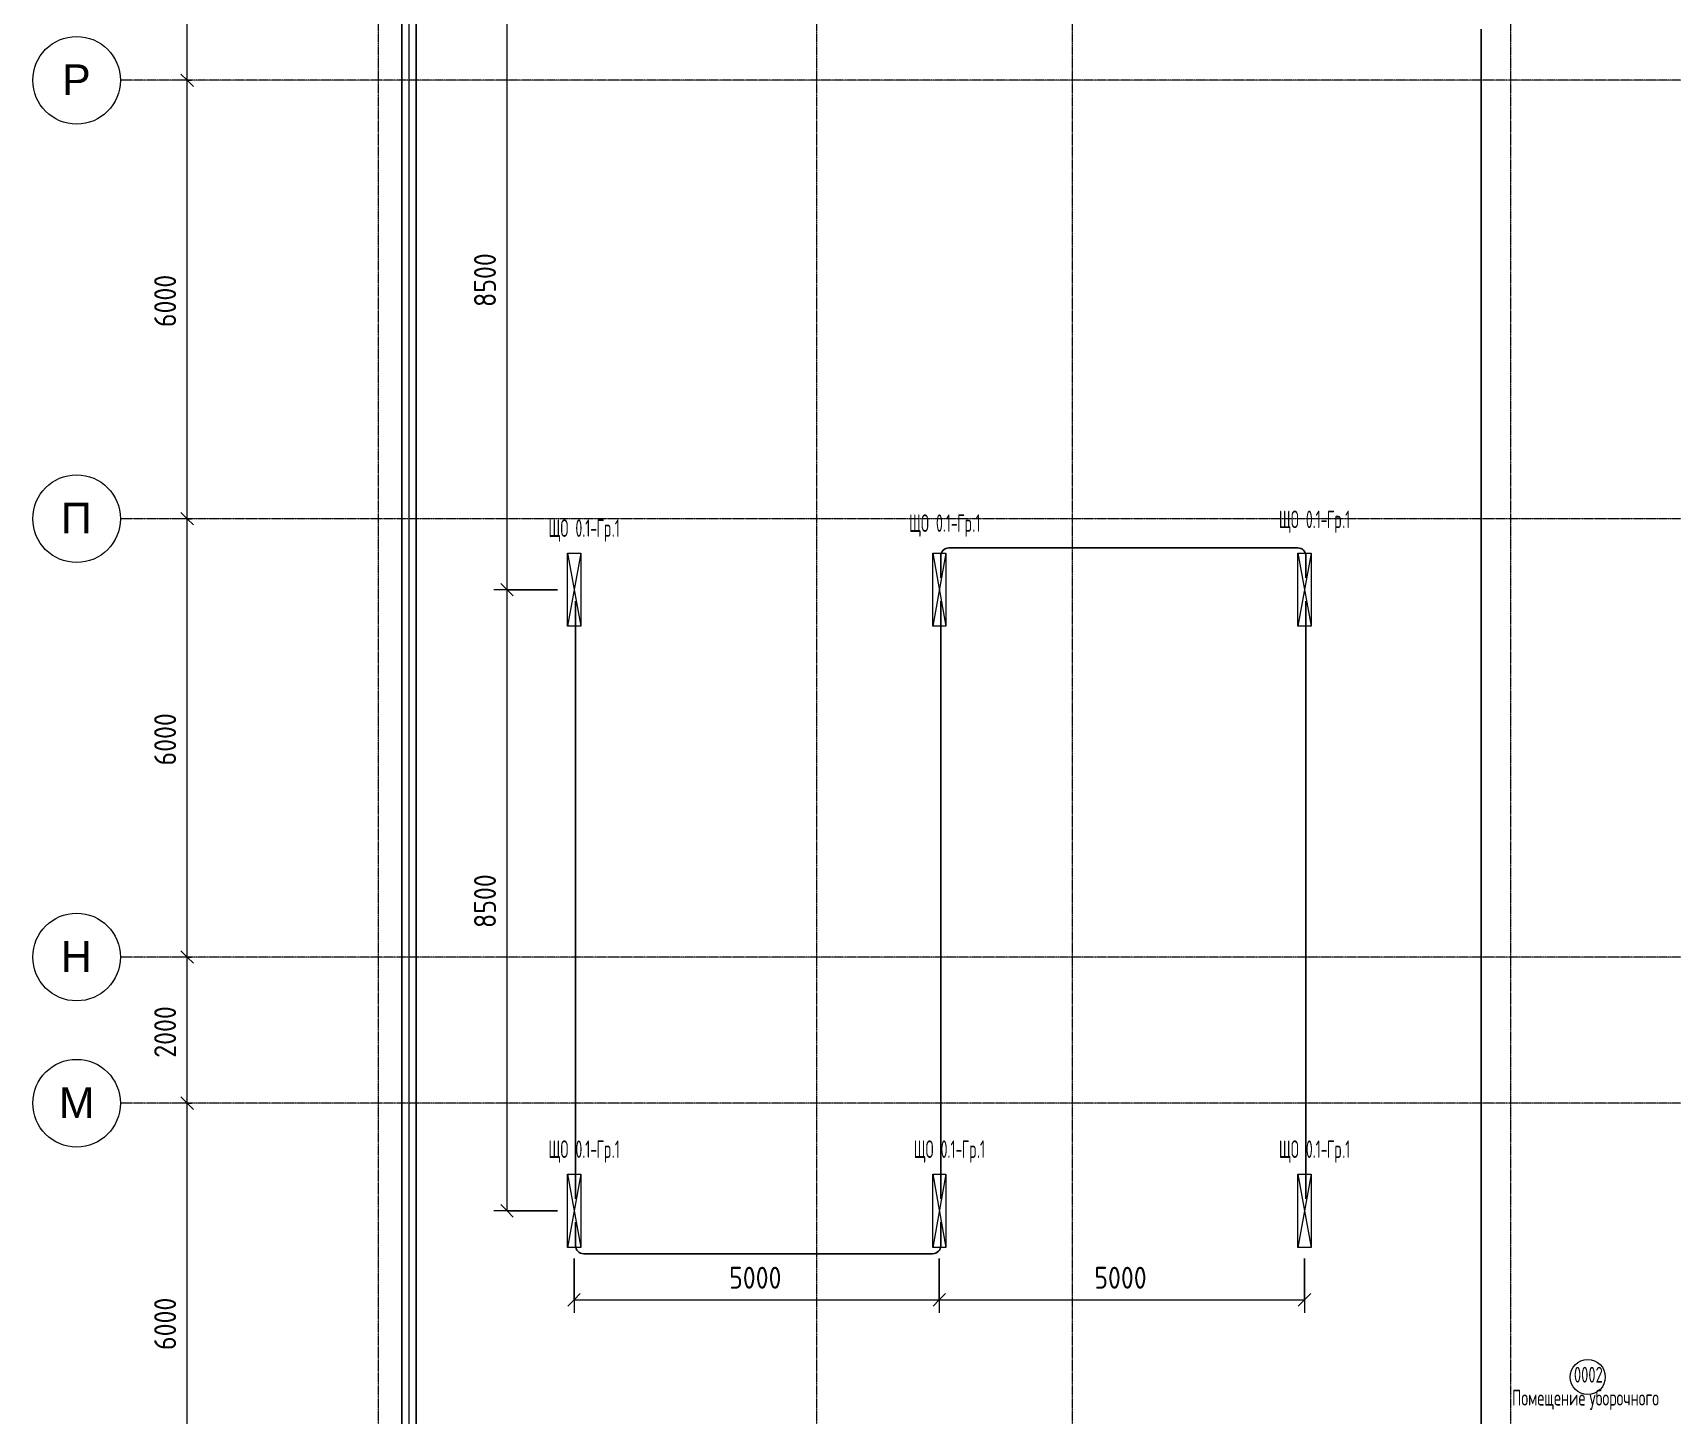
# Model space of a CAD drawing. Header units: millimetres. Extents: x -4730 to 98194, y -4296 to 93388.
# Drawn here: x -4730 to 17715, y 48229 to 67150 of the extents above; entities that cross this region are included whole.
import ezdxf

# ---------------------------------------------------------------- set-up
doc = ezdxf.new("R2010")
doc.units = ezdxf.units.MM
doc.linetypes.add('Линия сетки', pattern=[22.225, 12.7, -3.175, 3.175, -3.175])
for name, color, linetype, lineweight, true_color in [('Кабельные лотки', 5, 'Continuous', 25, 0x0000ff), ('Короба', 7, 'Continuous', 25, 0x008000), ('Соединительные детали коробов', 7, 'Continuous', 25, 0x008000), ('Типовые аннотации', 5, 'Continuous', 18, 0x0000ff)]:
    doc.layers.add(name, color=color, linetype=linetype, lineweight=lineweight, true_color=true_color)
for name, color, linetype, lineweight in [('Марки помещений', 7, 'Continuous', 9), ('Марки силовых электроприборов', 7, 'Continuous', 9), ('Осевая линия', 7, 'Continuous', 18), ('Оси', 7, 'Continuous', 9), ('Размеры', 7, 'Continuous', 9), ('Размеры-120', 7, 'Continuous', 9)]:
    doc.layers.add(name, color=color, linetype=linetype, lineweight=lineweight)
doc.styles.add('Arial_1', font='arial.ttf', dxfattribs={"height": 420})
doc.styles.add('GOST Common', font='GOST_Common.ttf', dxfattribs={"width": 0.6, "height": 240})
doc.styles.add('GOST Common_2', font='GOST_Common.ttf', dxfattribs={"width": 0.9, "height": 300})
doc.styles.add('GOST Common_4', font='GOST_Common.ttf', dxfattribs={"width": 0.7, "height": 216})
doc.dimstyles.new('ADSK_Проверочный', dxfattribs={"dimscale": 304.8, "dimtxt": 301.714499, "dimasz": 0.556693, "dimexe": 0.590551, "dimexo": 0.590551, "dimgap": 0.19685, "dimtad": 1, "dimdec": 3, "dimrnd": 0.001, "dimdsep": 46, "dimtxsty": 'GOST Common_2', "dimblk1": 'OBLIQUE', "dimblk2": 'OBLIQUE', "dimsah": 1, "dimcen": 0.09, "dimazin": 0, "dimtfac": 1, "dimtdec": 4, "dimtix": 1, "dimtmove": 0, "dimatfit": 3, "dimfxl": 1, "dimtvp": 1, "dimtolj": 1, "dimtzin": 0, "dimarcsym": 2})

# ---------------------------------------------------------------- blocks, each defined once
blk = doc.blocks.new('M_Короб_ отвод - Плоский торец - ПВХ - Стандартная-V1-Подвал')
at = {"layer": 'Соединительные детали коробов'}
for p, q in [((0, 111.95), (0, 150.05)), ((-150.05, 0), (-111.95, 0))]:
    blk.add_line(p, q, dxfattribs=at)
blk.add_arc((-111.95, 111.95), 111.95, 270, 0, dxfattribs=at)
blk = doc.blocks.new('Ось сетки - Заголовок сетки - Окружность 5 мм-1145995-Подвал')
at = {"layer": 'Оси'}
blk.add_circle((0, 0), 5, dxfattribs=at)
blk = doc.blocks.new('DIMBLOCK35-Подвал')
at = {"layer": 'Размеры-120'}
for p, q in [((-2616, 52500), (-2701, 52585)), ((-2556, 52500), (-2796, 52500)), ((-2616, 46500), (-2616, 52500)), ((-2616, 52500), (-2531, 52415)), ((-2616, 52500), (-2556, 52500)), ((-2556, 46500), (-2796, 46500)), ((-2616, 46500), (-2701, 46585)), ((-2616, 46500), (-2531, 46415)), ((-2616, 46500), (-2556, 46500))]:
    blk.add_line(p, q, dxfattribs=at)
at = {"layer": 'Размеры-120', "color": 0, "insert": (-3068, 49122), "char_height": 300, "width": 908.21, "attachment_point": 1, "rotation": 90, "line_spacing_factor": 1.022761, "style": 'GOST Common_2'}
blk.add_mtext('6000', dxfattribs=at)
blk = doc.blocks.new('_Oblique')
at = {"color": 0, "linetype": 'ByBlock', "lineweight": -2}
blk.add_line((-0.5, -0.5), (0.5, 0.5), dxfattribs=at)
blk = doc.blocks.new('DIMBLOCK36-Подвал')
at = {"layer": 'Размеры-120'}
for p, q in [((-2616, 54500), (-2701, 54585)), ((-2556, 54500), (-2796, 54500)), ((-2616, 52500), (-2616, 54500)), ((-2616, 54500), (-2531, 54415)), ((-2616, 54500), (-2556, 54500)), ((-2616, 52500), (-2701, 52585)), ((-2556, 52500), (-2796, 52500)), ((-2616, 52500), (-2531, 52415)), ((-2616, 52500), (-2556, 52500))]:
    blk.add_line(p, q, dxfattribs=at)
at = {"layer": 'Размеры-120', "color": 0, "insert": (-3068, 53122), "char_height": 300, "width": 908.21, "attachment_point": 1, "rotation": 90, "line_spacing_factor": 1.022761, "style": 'GOST Common_2'}
blk.add_mtext('2000', dxfattribs=at)
blk = doc.blocks.new('DIMBLOCK37-Подвал')
at = {"layer": 'Размеры-120'}
for p, q in [((-2556, 60500), (-2796, 60500)), ((-2616, 60500), (-2701, 60585)), ((-2616, 54500), (-2616, 60500)), ((-2616, 60500), (-2531, 60415)), ((-2616, 60500), (-2556, 60500)), ((-2616, 54500), (-2701, 54585)), ((-2556, 54500), (-2796, 54500)), ((-2616, 54500), (-2531, 54415)), ((-2616, 54500), (-2556, 54500))]:
    blk.add_line(p, q, dxfattribs=at)
at = {"layer": 'Размеры-120', "color": 0, "insert": (-3068, 57122), "char_height": 300, "width": 908.21, "attachment_point": 1, "rotation": 90, "line_spacing_factor": 1.022761, "style": 'GOST Common_2'}
blk.add_mtext('6000', dxfattribs=at)
blk = doc.blocks.new('DIMBLOCK38-Подвал')
at = {"layer": 'Размеры-120'}
for p, q in [((-2556, 66500), (-2796, 66500)), ((-2616, 66500), (-2701, 66585)), ((-2616, 60500), (-2616, 66500)), ((-2616, 66500), (-2531, 66415)), ((-2616, 66500), (-2556, 66500)), ((-2556, 60500), (-2796, 60500)), ((-2616, 60500), (-2701, 60585)), ((-2616, 60500), (-2531, 60415)), ((-2616, 60500), (-2556, 60500))]:
    blk.add_line(p, q, dxfattribs=at)
at = {"layer": 'Размеры-120', "color": 0, "insert": (-3068, 63122), "char_height": 300, "width": 908.21, "attachment_point": 1, "rotation": 90, "line_spacing_factor": 1.022761, "style": 'GOST Common_2'}
blk.add_mtext('6000', dxfattribs=at)
blk = doc.blocks.new('DIMBLOCK39-Подвал')
at = {"layer": 'Размеры-120'}
for p, q in [((-2556, 72500), (-2796, 72500)), ((-2616, 72500), (-2701, 72585)), ((-2616, 66500), (-2616, 72500)), ((-2616, 72500), (-2531, 72415)), ((-2616, 72500), (-2556, 72500)), ((-2556, 66500), (-2796, 66500)), ((-2616, 66500), (-2701, 66585)), ((-2616, 66500), (-2531, 66415)), ((-2616, 66500), (-2556, 66500))]:
    blk.add_line(p, q, dxfattribs=at)
at = {"layer": 'Размеры-120', "color": 0, "insert": (-3068, 69122), "char_height": 300, "width": 908.21, "attachment_point": 1, "rotation": 90, "line_spacing_factor": 1.022761, "style": 'GOST Common_2'}
blk.add_mtext('6000', dxfattribs=at)
blk = doc.blocks.new('DIMBLOCK54-Подвал')
at = {"layer": 'Размеры-120'}
for p, q in [((2453, 59527), (1583, 59527)), ((1763, 59527), (1679, 59611)), ((1763, 51027), (1763, 59527)), ((1763, 59527), (1848, 59442)), ((1763, 59527), (2453, 59527)), ((2453, 51027), (1583, 51027)), ((1763, 51027), (1679, 51111)), ((1763, 51027), (1848, 50942)), ((1763, 51027), (2453, 51027))]:
    blk.add_line(p, q, dxfattribs=at)
at = {"layer": 'Размеры-120', "color": 0, "insert": (1311, 54898), "char_height": 300, "width": 908.21, "attachment_point": 1, "rotation": 90, "line_spacing_factor": 1.022761, "style": 'GOST Common_2'}
blk.add_mtext('8500', dxfattribs=at)
blk = doc.blocks.new('DIMBLOCK55-Подвал')
at = {"layer": 'Размеры-120'}
for p, q in [((2442, 68027), (1583, 68027)), ((1763, 68027), (1679, 68111)), ((1763, 59527), (1763, 68027)), ((1763, 68027), (1848, 67942)), ((1763, 68027), (2442, 68027)), ((2453, 59527), (1583, 59527)), ((1763, 59527), (1679, 59611)), ((1763, 59527), (1848, 59442)), ((1763, 59527), (2453, 59527))]:
    blk.add_line(p, q, dxfattribs=at)
at = {"layer": 'Размеры-120', "color": 0, "insert": (1311, 63398), "char_height": 300, "width": 908.21, "attachment_point": 1, "rotation": 90, "line_spacing_factor": 1.022761, "style": 'GOST Common_2'}
blk.add_mtext('8500', dxfattribs=at)
blk = doc.blocks.new('DIMBLOCK57-Подвал')
at = {"layer": 'Размеры-120'}
for p, q in [((2681, 50374), (2681, 49629)), ((2681, 49809), (2681, 50374)), ((7681, 50374), (7681, 49629)), ((7681, 49809), (7681, 50374)), ((2681, 49809), (2766, 49894)), ((7681, 49809), (7766, 49894)), ((2681, 49809), (2596, 49724)), ((2681, 49809), (7681, 49809)), ((7681, 49809), (7596, 49724))]:
    blk.add_line(p, q, dxfattribs=at)
at = {"layer": 'Размеры-120', "color": 0, "insert": (4803, 50261), "char_height": 300, "width": 908.21, "attachment_point": 1, "line_spacing_factor": 1.022761, "style": 'GOST Common_2'}
blk.add_mtext('5000', dxfattribs=at)
blk = doc.blocks.new('DIMBLOCK58-Подвал')
at = {"layer": 'Размеры-120'}
for p, q in [((7681, 50374), (7681, 49629)), ((7681, 49809), (7681, 50374)), ((12681, 50374), (12681, 49629)), ((12681, 49809), (12681, 50374)), ((7681, 49809), (7766, 49894)), ((12681, 49809), (12766, 49894)), ((7681, 49809), (7596, 49724)), ((7681, 49809), (12681, 49809)), ((12681, 49809), (12596, 49724))]:
    blk.add_line(p, q, dxfattribs=at)
at = {"layer": 'Размеры-120', "color": 0, "insert": (9803, 50261), "char_height": 300, "width": 908.21, "attachment_point": 1, "line_spacing_factor": 1.022761, "style": 'GOST Common_2'}
blk.add_mtext('5000', dxfattribs=at)
blk = doc.blocks.new('ADSK_Марка_Помещение - Номер Имя-85223-Подвал')
at = {"layer": 'Марки помещений'}
blk.add_circle((0, 0), 2, dxfattribs=at)

msp = doc.modelspace()

# ---------------------------------------------------------------- linework, layer by layer
at = {"layer": 'Кабельные лотки'}
for p, q in [((320.9005, 81909.9486), (320.9005, 47119.9486)), ((520.9005, 47119.9486), (520.9005, 81909.9486))]:
    msp.add_line(p, q, dxfattribs=at)
at = {"layer": 'Короба'}
for p, q in [((15100, 46803.05), (15100, 67199.95)), ((7700.5857, 59690.333), (7700.5857, 59950.233)), ((12550.5318, 60100.283), (7850.6357, 60100.283)), ((12700.5818, 59690.333), (12700.5818, 59950.233)), ((2700.5818, 59370.333), (2700.5818, 51190.333)), ((7700.582, 51190.333), (7700.5857, 59370.333)), ((12700.5818, 51190.333), (12700.5818, 59370.333)), ((2700.5818, 50870.333), (2700.5818, 50589.6102)), ((7700.582, 50870.333), (7700.582, 50589.6102)), ((7550.532, 50439.5602), (2850.6318, 50439.5602))]:
    msp.add_line(p, q, dxfattribs=at)
at = {"layer": 'Осевая линия'}
msp.add_line((420.9005, 47119.9486), (420.9005, 81909.9486), dxfattribs=at)
at = {"layer": 'Оси', "linetype": 'Линия сетки'}
for p, q in [((0, 93388.3703), (0, -3096.3487)), ((6000, 93388.3703), (6000, -3096.3487)), ((9500, 93388.3703), (9500, -3096.3487)), ((15500, 93388.3703), (15500, -3096.3487)), ((98194.2682, 66500), (-3530.0173, 66500)), ((98194.2682, 60500), (-3530.0173, 60500)), ((98194.2682, 54500), (-3530.0173, 54500)), ((98194.2682, 52500), (-3530.0173, 52500))]:
    msp.add_line(p, q, dxfattribs=at)
at = {"layer": 'Типовые аннотации'}
for p, q in [((2591.3349, 60026.5061), (2771.3349, 60026.5061)), ((2591.3349, 59026.5061), (2591.3349, 60026.5061)), ((2771.3349, 60026.5061), (2591.3349, 59026.5061)), ((2591.3349, 60026.5061), (2771.3349, 59026.5061)), ((2771.3349, 60026.5061), (2771.3349, 59026.5061)), ((7591.3388, 60026.5061), (7771.3388, 60026.5061)), ((7591.3388, 59026.5061), (7591.3388, 60026.5061)), ((7771.3388, 60026.5061), (7591.3388, 59026.5061)), ((7591.3388, 60026.5061), (7771.3388, 59026.5061)), ((7771.3388, 60026.5061), (7771.3388, 59026.5061)), ((12591.3349, 60026.5061), (12771.3349, 60026.5061)), ((12591.3349, 59026.5061), (12591.3349, 60026.5061)), ((12771.3349, 60026.5061), (12591.3349, 59026.5061)), ((12591.3349, 60026.5061), (12771.3349, 59026.5061)), ((12771.3349, 60026.5061), (12771.3349, 59026.5061)), ((2771.3349, 59026.5061), (2591.3349, 59026.5061)), ((7771.3388, 59026.5061), (7591.3388, 59026.5061)), ((12771.3349, 59026.5061), (12591.3349, 59026.5061)), ((2591.3349, 51526.5061), (2771.3349, 51526.5061)), ((2591.3349, 50526.5061), (2591.3349, 51526.5061)), ((2771.3349, 51526.5061), (2591.3349, 50526.5061)), ((2591.3349, 51526.5061), (2771.3349, 50526.5061)), ((2771.3349, 51526.5061), (2771.3349, 50526.5061)), ((7591.3351, 51526.5061), (7771.3351, 51526.5061)), ((7591.3351, 50526.5061), (7591.3351, 51526.5061)), ((7771.3351, 51526.5061), (7591.3351, 50526.5061)), ((7591.3351, 51526.5061), (7771.3351, 50526.5061)), ((7771.3351, 51526.5061), (7771.3351, 50526.5061)), ((12591.3349, 51526.5061), (12771.3349, 51526.5061)), ((12591.3349, 50526.5061), (12591.3349, 51526.5061)), ((12771.3349, 51526.5061), (12591.3349, 50526.5061)), ((12591.3349, 51526.5061), (12771.3349, 50526.5061)), ((12771.3349, 51526.5061), (12771.3349, 50526.5061)), ((2771.3349, 50526.5061), (2591.3349, 50526.5061)), ((7771.3351, 50526.5061), (7591.3351, 50526.5061)), ((12771.3349, 50526.5061), (12591.3349, 50526.5061))]:
    msp.add_line(p, q, dxfattribs=at)

# ---------------------------------------------------------------- block references
at = {"layer": 'Марки помещений', "xscale": 120, "yscale": 120, "zscale": 120}
msp.add_blockref('ADSK_Марка_Помещение - Номер Имя-85223-Подвал', (16559.3242, 48751.7052), dxfattribs=at)
at = {"layer": 'Оси', "xscale": 120, "yscale": 120, "zscale": 120, "rotation": 90}
for p in [(-4130.0173, 66500), (-4130.0173, 60500), (-4130.0173, 54500), (-4130.0173, 52500)]:
    msp.add_blockref('Ось сетки - Заголовок сетки - Окружность 5 мм-1145995-Подвал', p, dxfattribs=at)
at = {"layer": 'Соединительные детали коробов', "extrusion": (-0.000879451, 0, 1), "rotation": 180}
msp.add_blockref('M_Короб_ отвод - Плоский торец - ПВХ - Стандартная-V1-Подвал', (7700.2837, 60100.283), dxfattribs=at)
at = {"layer": 'Соединительные детали коробов'}
for p, rotation in [((12700.5818, 60100.283), 90), ((2700.5818, 50439.5602), 270)]:
    msp.add_blockref('M_Короб_ отвод - Плоский торец - ПВХ - Стандартная-V1-Подвал', p, dxfattribs=dict(at, rotation=rotation))
msp.add_blockref('M_Короб_ отвод - Плоский торец - ПВХ - Стандартная-V1-Подвал', (7700.582, 50439.5602), dxfattribs=at)

# ---------------------------------------------------------------- texts
at = {"layer": 'Марки помещений', "char_height": 216, "attachment_point": 1, "style": 'GOST Common_4'}
for s, insert, width in [('0002', (16369.4307, 48891.7268), 511.7973), ('Помещение', (15521.8707, 48576.9301), 1225.61985), ('\\fGOST Common|b0|i0|c204|p34|;\\W.7; ', (16533.1082, 48576.9301), 60.607575), ('уборочного', (16583.1144, 48576.9301), 1279.49325)]:
    msp.add_mtext(s, dxfattribs=dict(at, insert=insert, width=width))
at = {"layer": 'Марки силовых электроприборов', "char_height": 240, "attachment_point": 1, "style": 'GOST Common'}
for s, insert, width in [('ЩО', (12330.5962, 60610.5154), 340.55685), (' 0.1-', (12611.5837, 60610.5154), 455.99985), ('Гр', (12987.8212, 60610.5154), 253.9746), ('.1', (13197.3712, 60610.5154), 138.5316), ('ЩО', (2330.5962, 60490.5154), 340.55685), (' 0.1-', (2611.5837, 60490.5154), 455.99985), ('Гр', (2987.8212, 60490.5154), 253.9746), ('.1', (3197.3712, 60490.5154), 138.5316), ('ЩО', (7266.9847, 60558.8431), 340.55685), (' 0.1-', (7547.9722, 60558.8431), 455.99985), ('Гр', (7924.2097, 60558.8431), 253.9746), ('.1', (8133.7597, 60558.8431), 138.5316), ('ЩО', (2330.5962, 51990.5154), 340.55685), (' 0.1-', (2611.5837, 51990.5154), 455.99985), ('Гр', (2987.8212, 51990.5154), 253.9746), ('.1', (3197.3712, 51990.5154), 138.5316), ('ЩО', (7330.5964, 51990.5154), 340.55685), (' 0.1-', (7611.5839, 51990.5154), 455.99985), ('Гр', (7987.8214, 51990.5154), 253.9746), ('.1', (8197.3714, 51990.5154), 138.5316), ('ЩО', (12330.5962, 51990.5154), 340.55685), (' 0.1-', (12611.5837, 51990.5154), 455.99985), ('Гр', (12987.8212, 51990.5154), 253.9746), ('.1', (13197.3712, 51990.5154), 138.5316)]:
    msp.add_mtext(s, dxfattribs=dict(at, insert=insert, width=width))
at = {"layer": 'Оси', "char_height": 420, "attachment_point": 1, "style": 'Arial_1'}
for s, insert, width in [('\\fArial|b0|i0|c204|p34|;Р', (-4329.1219, 66717.441), 481.0125), ('\\fArial|b0|i0|c204|p34|;П', (-4345.3219, 60717.441), 519.4935), ('\\fArial|b0|i0|c204|p34|;Н', (-4345.3219, 54717.441), 519.4935), ('\\fArial|b0|i0|c204|p34|;М', (-4372.9219, 52717.441), 586.83525)]:
    msp.add_mtext(s, dxfattribs=dict(at, insert=insert, width=width))

# ---------------------------------------------------------------- dimensions: what is measured, and where the dimension line sits
at = {"layer": 'Размеры'}
for base, p1, p2, override, picture, middle in [((-2616.3079, 72500), (-2736.2897, 66500), (-2736.2897, 72500), {"dimpost": '<>', "dimfxl": 6000}, 'DIMBLOCK39-Подвал', (-2826.3079, 69500)), ((1763.376, 68026.5061), (2633.3349, 59526.5061), (2622, 68026.5061), {"dimpost": '<>', "dimfxl": 8500.007558}, 'DIMBLOCK55-Подвал', (1553.376, 63776.5061)), ((-2616.3079, 66500), (-2736.2897, 60500), (-2736.2897, 66500), {"dimpost": '<>', "dimfxl": 6000}, 'DIMBLOCK38-Подвал', (-2826.3079, 63500)), ((-2616.3079, 60500), (-2736.2897, 54500), (-2736.2897, 60500), {"dimpost": '<>', "dimfxl": 6000}, 'DIMBLOCK37-Подвал', (-2826.3079, 57500)), ((1763.376, 59526.5061), (2633.3349, 51026.5061), (2633.3349, 59526.5061), {"dimpost": '<>', "dimfxl": 8500}, 'DIMBLOCK54-Подвал', (1553.376, 55276.5061)), ((-2616.3079, 54500), (-2736.2897, 52500), (-2736.2897, 54500), {"dimpost": '<>', "dimfxl": 2000}, 'DIMBLOCK36-Подвал', (-2826.3079, 53500)), ((-2616.3079, 52500), (-2736.2897, 46500), (-2736.2897, 52500), {"dimpost": '<>', "dimfxl": 6000}, 'DIMBLOCK35-Подвал', (-2826.3079, 49500))]:
    dim = msp.add_linear_dim(base=base, p1=p1, p2=p2, angle=90, dimstyle='ADSK_Проверочный', override=override, dxfattribs=at)
    dim.commit()
    dim.dimension.update_dxf_attribs({"geometry": picture, "text_midpoint": middle})
for base, p1, p2, override, picture, middle in [((7681.3351, 49808.9306), (2681.3349, 50553.833), (7681.3351, 50553.833), {"dimpost": '<>', "dimfxl": 5000.00021}, 'DIMBLOCK57-Подвал', (5181.335, 50018.9306)), ((12681.3349, 49808.9306), (7681.3351, 50553.833), (12681.3349, 50553.833), {"dimpost": '<>', "dimfxl": 4999.99979}, 'DIMBLOCK58-Подвал', (10181.335, 50018.9306))]:
    dim = msp.add_linear_dim(base=base, p1=p1, p2=p2, dimstyle='ADSK_Проверочный', override=override, dxfattribs=at)
    dim.commit()
    dim.dimension.update_dxf_attribs({"geometry": picture, "text_midpoint": middle})

doc.saveas('drawing.dxf')
